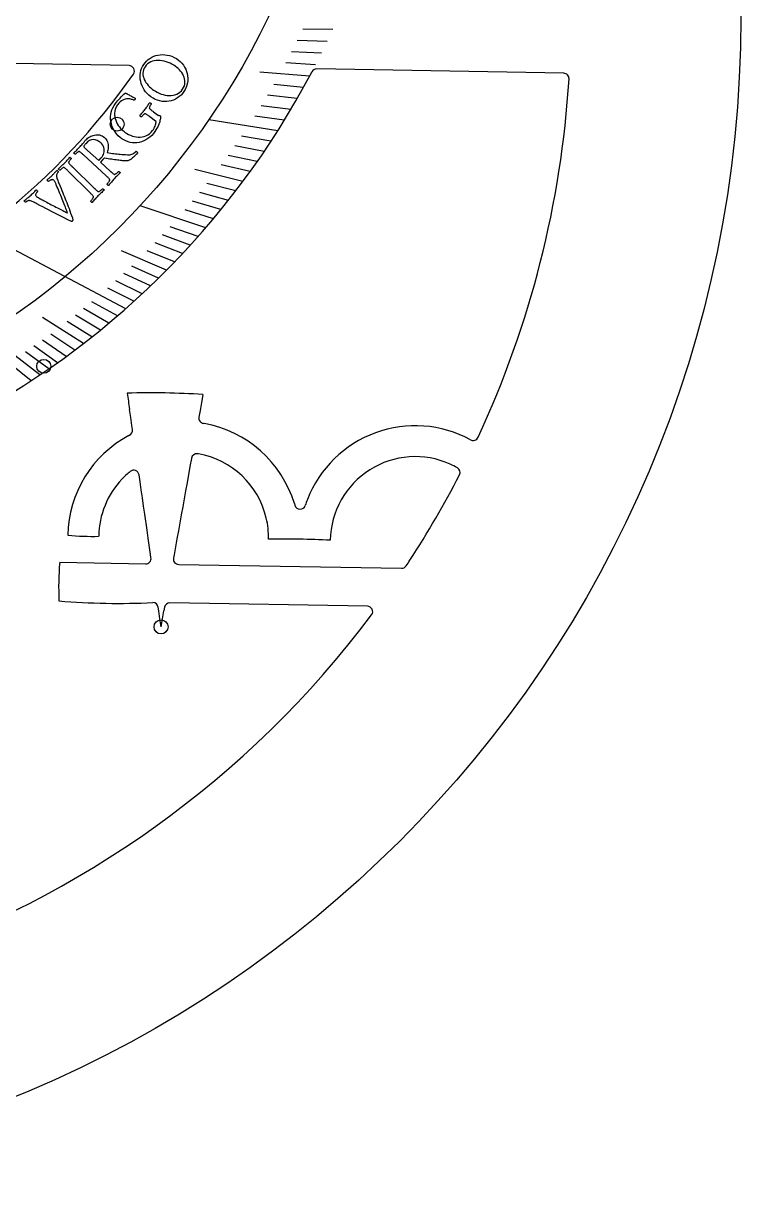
# Model space of a CAD drawing. Header units: millimetres. Extents: x -54 to 54, y -54 to 54.
# Drawn here: x 20.8 to 54, y -54 to -0.3 of the extents above; entities that cross this region are included whole.
import ezdxf

# ---------------------------------------------------------------- set-up
doc = ezdxf.new("R2010")
doc.units = ezdxf.units.MM
for name, color, linetype in [('CUT_INNER', 6, 'Continuous'), ('CUT_OUTER', 1, 'Continuous'), ('ENGRAVE', 7, 'Continuous'), ('ENGRAVE_FINE', 8, 'Continuous'), ('TEXT', 5, 'Continuous')]:
    doc.layers.add(name, color=color, linetype=linetype)

msp = doc.modelspace()

# ---------------------------------------------------------------- linework, layer by layer
at = {"layer": 'CUT_INNER'}
for points in [[(25.6676, -2.2364), (4.3577, -1.8644)], [(34.1359, -2.5223), (34.1262, -2.5408)], [(45.7989, -2.5878), (34.3618, -2.3881)], [(29.0882, -17.4762), (29.0875, -17.4819), (29.0215, -17.8473), (28.9545, -18.2186), (28.8999, -18.5215)], [(25.8224, -19.0967), (25.7951, -18.9083), (25.7411, -18.5349), (25.6871, -18.1615)], [(25.6591, -19.3704), (25.6897, -19.3546)], [(28.877, -20.2247), (28.8425, -20.2192)], [(28.557, -20.4217), (28.5525, -20.4464), (28.4855, -20.8177), (28.3515, -21.5603), (28.2845, -21.9316), (28.1504, -22.6742), (28.0834, -23.0455), (28.0164, -23.4168), (27.9494, -23.7881), (27.8824, -24.1594), (27.7484, -24.902), (27.7214, -25.0518)], [(26.6811, -25.0337), (26.6593, -24.883), (26.5512, -24.1361), (26.4972, -23.7627), (26.3892, -23.0159), (26.3352, -22.6425), (26.2812, -22.2691), (26.2272, -21.8957), (26.1732, -21.5222), (26.1262, -21.1972)], [(33.3209, -22.5242), (33.3452, -22.6077)], [(22.8304, -23.9916), (22.8302, -23.9871)], [(24.2598, -24.034), (24.2596, -24.0373), (24.259, -24.0418), (24.2545, -24.0421)], [(32.1311, -24.1795), (32.1266, -24.1791), (32.1261, -24.1746)], [(34.9858, -24.229), (34.9813, -24.2293)], [(34.9866, -24.2212), (34.9864, -24.2246), (34.9858, -24.229)], [(22.4507, -25.2505), (22.4552, -25.2501), (22.4585, -25.2501), (26.4293, -25.3194)], [(27.963, -25.3462), (38.2879, -25.5264)], [(22.4195, -27.0373), (22.4191, -27.0328)], [(27.1454, -28.2423), (27.1445, -28.2377), (27.0913, -27.8703), (27.0373, -27.4968), (27.0129, -27.3279)], [(27.3097, -27.3331), (27.2794, -27.5011)], [(36.7045, -27.2871), (27.5601, -27.1275)]]:
    msp.add_lwpolyline(points, dxfattribs=at)
for centre, radius, start, end in [((0.0002, 15.4303), 31.5486, 260.12175, 325.07882), ((0.0002, 15.4306), 38.5689, 262.20805, 332.22782), ((25.6633, -2.4863), 0.25, 325.01953, 89), ((34.3575, -2.6381), 0.25, 89, 152.40234), ((45.7945, -2.8377), 0.25, 356.30859, 89), ((0.0027, -0.0008), 46.1297, 335.05208, 356.45408), ((26.6988, -53.8264), 36.4286, 86.23913, 91.76087), ((539.0718, 56.2823), 518.754, 188.167413, 188.250722), ((29.1459, -18.5659), 0.25, 169.77011, 260.91011), ((25.5749, -19.1325), 0.25, 297.33015, 8.22989), ((28.9241, -19.9948), 1.196, 79.28796, 81.23056), ((28.193, -24.0983), 5.3641, 17.06563, 79.7625), ((38.9198, -24.2855), 5.364, 61.50287, 158.6393), ((28.1926, -24.0979), 5.3635, 118.18724, 178.81626), ((41.6011, -19.3532), 0.25, 240.77423, 335.21484), ((28.803, -20.4661), 0.25, 80.91011, 169.77011), ((28.1929, -24.0985), 3.9337, 13.1819, 79.9861), ((38.9198, -24.2858), 3.9338, 65.65547, 179.05868), ((39.0506, -24.0207), 3.6383, 59.97567, 65.81098), ((40.7487, -21.0886), 0.25, 332.75391, 60.68539), ((28.1943, -24.0991), 3.9351, 136.55683, 179.0512), ((28.1258, -24.0301), 3.8379, 128.82106, 136.60192), ((25.8787, -21.233), 0.25, 8.22989, 129.44944), ((0.0411, -0.0253), 46.0842, 326.9526, 332.64231), ((38.1041, -23.983), 4.4942, 158.44305, 162.29196), ((33.5853, -22.538), 0.25, 196.19732, 341.80899), ((28.172, -24.1018), 3.9548, 358.94413, 13.15945), ((23.92, -13.3588), 10.6885, 264.14899, 271.79307), ((32.8475, -64.8033), 40.6301, 86.98958, 91.01042), ((35.7764, -26.3778), 13.3733, 175.16446, 182.80719), ((26.4336, -25.0695), 0.25, 269, 8.22989), ((27.9674, -25.0962), 0.25, 169.77011, 269), ((16.9599, -11.1074), 25.8592, 326.40789, 327.09189), ((38.2922, -25.2764), 0.25, 269, 326.42578), ((25.1674, 5.5124), 32.6654, 265.17441, 272.8118), ((26.7655, -27.3637), 0.25, 8.22989, 89), ((27.5557, -27.3775), 0.25, 89, 169.77011), ((36.7002, -27.5371), 0.25, 323.26172, 89), ((0.0004, -0.0007), 46.1317, 254.04607, 323.11935), ((-585.0022, 82.8038), 622.1381, 349.7181217, 349.7874874)]:
    msp.add_arc(centre, radius, start, end, dxfattribs=at)
at = {"layer": 'CUT_OUTER'}
msp.add_circle((0, 0), 54, dxfattribs=at)
at = {"layer": 'ENGRAVE'}
for points in [[(32.5495, -5.26), (29.3566, -4.744)], [(29.218, -9.7463), (26.1736, -8.7307)], [(25.5092, -13.4977), (18.7665, -9.9299)], [(21.5389, -16.5638), (19.0629, -14.6597)]]:
    msp.add_lwpolyline(points, dxfattribs=at)
for centre, radius in [((0, 15.4308), 35.6208), ((25.1128, -4.9501), 0.324), ((21.714, -16.1689), 0.324), ((27.1453, -28.2437), 0.324)]:
    msp.add_circle(centre, radius, dxfattribs=at)
at = {"layer": 'ENGRAVE_FINE'}
for points in [[(34.8398, -1.115), (33.4575, -1.0708)], [(35.0974, -0.5615), (33.7144, -0.5393)], [(34.5754, -1.6607), (33.1941, -1.5943)], [(34.3043, -2.1984), (32.9245, -2.11)], [(34.0268, -2.7283), (31.725, -2.5438)], [(33.7431, -3.2503), (32.3674, -3.1178)], [(33.4532, -3.7645), (32.0804, -3.61)], [(33.1576, -4.2708), (31.7879, -4.0944)], [(32.8563, -4.7693), (31.4902, -4.571)], [(32.2374, -5.7429), (30.8797, -5.5011)], [(31.5981, -6.6857), (30.2505, -6.4006)], [(31.9202, -6.2182), (30.5674, -5.9546)], [(31.2712, -7.1456), (29.9293, -6.839)], [(30.9396, -7.5978), (28.7085, -7.0499)], [(30.6036, -8.0425), (29.2743, -7.6932)], [(29.9188, -8.9093), (28.6037, -8.5177)], [(30.2633, -8.4797), (28.9409, -8.1091)], [(29.5704, -9.3315), (28.2629, -8.9189)], [(28.5022, -10.5538), (27.2203, -10.0792)], [(28.8619, -10.1537), (27.5711, -9.6996)], [(28.139, -10.9467), (26.8664, -10.4516)], [(27.4027, -11.7109), (25.3106, -10.8168)], [(27.7725, -11.3324), (26.5095, -10.817)], [(27.0298, -12.0822), (25.7873, -11.5269)], [(26.2751, -12.8039), (25.0547, -12.2091)], [(26.6539, -12.4466), (25.4223, -11.8714)], [(25.8935, -13.1542), (24.6846, -12.5401)], [(25.1223, -13.8343), (23.9377, -13.1819)], [(23.5508, -15.1132), (21.6615, -13.9007)], [(24.3412, -14.4871), (23.1823, -13.7974)], [(24.733, -14.1641), (23.561, -13.4929)], [(23.9471, -14.8035), (22.8016, -14.0953)], [(22.7519, -15.7129), (21.6485, -14.9508)], [(23.1524, -15.4163), (22.0346, -14.672)], [(21.9451, -16.2866), (20.8715, -15.4898)], [(22.3495, -16.0029), (21.2608, -15.2234)], [(21.1309, -16.8347), (20.0885, -16.0041)]]:
    msp.add_lwpolyline(points, dxfattribs=at)
at = {"layer": 'TEXT'}
for points in [[(26.3422, -2.1849), (26.404, -2.1015), (26.4722, -2.026), (26.5472, -1.9583), (26.6288, -1.8985), (26.716, -1.8471), (26.8074, -1.8046), (26.9032, -1.7711), (27.0033, -1.7465), (27.1065, -1.7313), (27.2115, -1.7257), (27.3183, -1.7298), (27.4268, -1.7438), (27.5357, -1.7684), (27.6437, -1.8045), (27.7506, -1.8524), (27.8564, -1.912), (27.9513, -1.9774), (28.0371, -2.0498), (28.1137, -2.1294), (28.1811, -2.2161), (28.239, -2.3083), (28.2876, -2.4041), (28.3266, -2.5037), (28.3561, -2.607), (28.3755, -2.7125), (28.3842, -2.8184), (28.3823, -2.9247), (28.3698, -3.0315), (28.3463, -3.1368), (28.3116, -3.2389), (28.2657, -3.3377), (28.2086, -3.433), (28.1434, -3.5211), (28.0711, -3.6008), (27.9917, -3.6723), (27.9053, -3.7353), (27.8135, -3.789), (27.7179, -3.8324), (27.6187, -3.8655), (27.5157, -3.8884), (27.4105, -3.9007), (27.3044, -3.9022), (27.1974, -3.8931), (27.0895, -3.8733), (26.9823, -3.8424), (26.8774, -3.7999), (26.7747, -3.7458), (26.6742, -3.6803), (26.5836, -3.6089), (26.502, -3.5313), (26.4296, -3.4476), (26.3661, -3.3579), (26.3117, -3.2638), (26.2665, -3.1674), (26.2305, -3.0684), (26.2036, -2.9671), (26.1861, -2.8647), (26.1786, -2.7626), (26.1809, -2.6609), (26.1931, -2.5593), (26.2152, -2.4599), (26.2474, -2.3644), (26.2898, -2.2728), (26.3422, -2.1849)], [(26.4101, -2.285), (26.3664, -2.3593), (26.3347, -2.4339), (26.3151, -2.509), (26.3076, -2.5846), (26.3103, -2.66), (26.3216, -2.7343), (26.3416, -2.8075), (26.3702, -2.8798), (26.4061, -2.9505), (26.4481, -3.0191), (26.4962, -3.0856), (26.5504, -3.1499), (26.609, -3.2113), (26.6703, -3.2689), (26.7343, -3.3225), (26.801, -3.3723), (26.8821, -3.4252), (26.9667, -3.4726), (27.0549, -3.5144), (27.1467, -3.5508), (27.2404, -3.5805), (27.3343, -3.6025), (27.4282, -3.6169), (27.5223, -3.6236), (27.6148, -3.6217), (27.7043, -3.6103), (27.7905, -3.5894), (27.8736, -3.559), (27.9518, -3.518), (28.0233, -3.4653), (28.0881, -3.4008), (28.1461, -3.3247), (28.1924, -3.2456), (28.226, -3.1665), (28.2469, -3.0873), (28.2552, -3.0083), (28.2523, -2.9299), (28.2402, -2.8529), (28.2187, -2.7772), (28.1879, -2.7029), (28.1494, -2.6307), (28.1045, -2.5616), (28.0534, -2.4955), (27.9962, -2.4323), (27.9345, -2.3728), (27.8704, -2.3176), (27.8038, -2.2666), (27.7348, -2.2198), (27.6516, -2.1707), (27.5653, -2.1272), (27.4759, -2.0894), (27.3834, -2.0571), (27.2895, -2.0313), (27.196, -2.0128), (27.1028, -2.0016), (27.0098, -1.9977), (26.9189, -2.0016), (26.8318, -2.014), (26.7484, -2.0349), (26.6686, -2.0643), (26.5941, -2.1033), (26.5262, -2.153), (26.4649, -2.2136), (26.4101, -2.285)], [(26.6246, -4.603), (26.6205, -4.5999), (26.6164, -4.5969), (26.6124, -4.5938), (26.6083, -4.5907), (26.6042, -4.5877), (26.6002, -4.5846), (26.5961, -4.5815), (26.592, -4.5785), (26.5668, -4.5596), (26.5426, -4.5418), (26.5194, -4.5251), (26.4974, -4.5094), (26.4764, -4.4953), (26.4567, -4.4836), (26.4383, -4.474), (26.421, -4.4667), (26.4106, -4.4646), (26.3976, -4.4675), (26.382, -4.4757), (26.3638, -4.4891), (26.3445, -4.5054), (26.3256, -4.5226), (26.3072, -4.5406), (26.2891, -4.5595), (26.2727, -4.5773), (26.2593, -4.5923), (26.2487, -4.6046), (26.2411, -4.614), (26.232, -4.6127), (26.2214, -4.609), (26.2095, -4.603), (26.1962, -4.5945), (26.1838, -4.5849), (26.1745, -4.5753), (26.1684, -4.5658), (26.1655, -4.5563), (26.1974, -4.5177), (26.229, -4.48), (26.2604, -4.4431), (26.2916, -4.4071), (26.3223, -4.3713), (26.3522, -4.3349), (26.3815, -4.298), (26.41, -4.2605), (26.4384, -4.2218), (26.4651, -4.1836), (26.4902, -4.1461), (26.5137, -4.1092), (26.5371, -4.0721), (26.5619, -4.0336), (26.5881, -3.9938), (26.6158, -3.9527), (26.6257, -3.9528), (26.6366, -3.9559), (26.6484, -3.962), (26.6611, -3.9712), (26.673, -3.9815), (26.6823, -3.9912), (26.6888, -4.0003), (26.6926, -4.0087), (26.6858, -4.0186), (26.6773, -4.0319), (26.667, -4.0487), (26.655, -4.0689), (26.6427, -4.0907), (26.6316, -4.1123), (26.6216, -4.1338), (26.6128, -4.1551), (26.6064, -4.1747), (26.6036, -4.1912), (26.6044, -4.2046), (26.6088, -4.215), (26.6228, -4.2328), (26.6401, -4.2512), (26.6606, -4.2702), (26.6844, -4.2898), (26.7105, -4.3099), (26.7376, -4.3307), (26.7659, -4.352), (26.7954, -4.3739), (26.9839, -4.5132), (27.005, -4.5275), (27.0247, -4.538), (27.0429, -4.5448), (27.0597, -4.5479), (27.0751, -4.5499), (27.0892, -4.5536), (27.102, -4.5591), (27.1136, -4.5663), (27.1185, -4.5707), (27.1223, -4.5759), (27.125, -4.5819), (27.1266, -4.5887), (27.127, -4.5982), (27.1263, -4.612), (27.1243, -4.6304), (27.1212, -4.6532), (27.114, -4.6947), (27.1054, -4.7386), (27.0953, -4.7851), (27.0839, -4.8341), (27.0693, -4.8862), (27.0495, -4.9422), (27.0246, -5.0019), (26.9946, -5.0655), (26.9575, -5.1339), (26.9113, -5.2082), (26.856, -5.2884), (26.7916, -5.3745), (26.7123, -5.4674), (26.6274, -5.5493), (26.5369, -5.62), (26.4411, -5.6796), (26.3416, -5.7281), (26.2403, -5.7655), (26.1372, -5.792), (26.0323, -5.8075), (25.9272, -5.8123), (25.8233, -5.8066), (25.7208, -5.7906), (25.6194, -5.7642), (25.5208, -5.7278), (25.4261, -5.6815), (25.3354, -5.6254), (25.2485, -5.5596), (25.1631, -5.4819), (25.0869, -5.3987), (25.0199, -5.3101), (24.962, -5.216), (24.9133, -5.1181), (24.8739, -5.0179), (24.8438, -4.9152), (24.8228, -4.8102), (24.8117, -4.7042), (24.8113, -4.5986), (24.8214, -4.4934), (24.8422, -4.3885), (24.8739, -4.2854), (24.9169, -4.1856), (24.9712, -4.089), (25.0369, -3.9955), (25.0857, -3.9338), (25.1367, -3.8717), (25.1901, -3.809), (25.2457, -3.7457), (25.304, -3.6829), (25.3652, -3.6214), (25.4293, -3.5613), (25.4964, -3.5025), (25.5003, -3.5045), (25.5121, -3.5106), (25.5317, -3.5207), (25.5591, -3.5349), (25.5917, -3.5519), (25.6268, -3.5704), (25.6645, -3.5906), (25.7046, -3.6124), (25.7451, -3.6344), (25.7838, -3.6552), (25.8207, -3.675), (25.8557, -3.6937), (25.8863, -3.71), (25.9097, -3.7228), (25.9259, -3.7321), (25.935, -3.7379), (25.9404, -3.742), (25.9439, -3.7487), (25.9455, -3.758), (25.9451, -3.77), (25.9428, -3.783), (25.939, -3.7953), (25.9336, -3.8069), (25.9265, -3.8178), (25.9194, -3.8264), (25.9117, -3.8335), (25.9035, -3.8392), (25.8947, -3.8435), (25.8751, -3.8343), (25.85, -3.824), (25.8194, -3.8124), (25.7835, -3.7995), (25.743, -3.7877), (25.6989, -3.7794), (25.6512, -3.7744), (25.5999, -3.7727), (25.546, -3.7765), (25.4903, -3.7877), (25.4329, -3.8065), (25.3737, -3.8328), (25.3137, -3.8688), (25.2535, -3.9169), (25.1933, -3.977), (25.1327, -4.0493), (25.0843, -4.1201), (25.0463, -4.194), (25.0189, -4.2711), (25.0018, -4.3514), (24.9943, -4.4336), (24.9954, -4.5165), (25.0051, -4.5999), (25.0233, -4.684), (25.0492, -4.7672), (25.0818, -4.8482), (25.1211, -4.9269), (25.1671, -5.0034), (25.2186, -5.0761), (25.2746, -5.1437), (25.335, -5.2062), (25.3999, -5.2635), (25.4767, -5.3219), (25.5569, -5.3746), (25.6407, -5.4217), (25.7279, -5.4631), (25.8174, -5.4975), (25.9078, -5.5237), (25.9991, -5.5416), (26.0913, -5.5512), (26.1831, -5.5514), (26.2733, -5.5413), (26.3619, -5.5207), (26.4488, -5.4897), (26.5326, -5.4471), (26.6119, -5.3916), (26.6865, -5.3233), (26.7565, -5.2423), (26.7937, -5.1904), (26.825, -5.1387), (26.8504, -5.0872), (26.87, -5.0358), (26.8855, -4.9857), (26.8988, -4.9381), (26.9099, -4.893), (26.9189, -4.8503), (26.9205, -4.8419), (26.9204, -4.8348), (26.9187, -4.8288), (26.9153, -4.8239), (26.9108, -4.8196), (26.9056, -4.815), (26.8998, -4.8102), (26.8933, -4.8052)], [(23.6682, -5.6772), (23.7058, -5.6386), (23.7473, -5.6023), (23.7928, -5.5685), (23.8423, -5.5371), (23.8946, -5.509), (23.9487, -5.4852), (24.0044, -5.4659), (24.0619, -5.4508), (24.1205, -5.4411), (24.1794, -5.4378), (24.2386, -5.4408), (24.2982, -5.4501), (24.3573, -5.4669), (24.415, -5.492), (24.4713, -5.5257), (24.5262, -5.5678), (24.5684, -5.6092), (24.6047, -5.6563), (24.6351, -5.7089), (24.6595, -5.7672), (24.678, -5.8289), (24.6909, -5.8919), (24.6982, -5.9563), (24.6997, -6.022), (24.6957, -6.0867), (24.6864, -6.1484), (24.6717, -6.207), (24.6519, -6.2624), (24.7341, -6.2772), (24.8137, -6.2905), (24.8905, -6.3022), (24.9646, -6.3125), (25.0376, -6.3216), (25.111, -6.3298), (25.1849, -6.3371), (25.2593, -6.3434), (25.3359, -6.3492), (25.4167, -6.355), (25.5016, -6.3607), (25.5908, -6.3663), (25.6486, -6.3672), (25.7029, -6.3629), (25.7536, -6.3536), (25.8008, -6.3392), (25.8465, -6.3182), (25.893, -6.2889), (25.9402, -6.2515), (25.988, -6.2058), (25.9979, -6.2068), (26.0085, -6.2116), (26.0197, -6.2204), (26.0315, -6.2331), (26.0424, -6.2463), (26.0505, -6.2567), (26.056, -6.2644), (26.0588, -6.2693), (26.0062, -6.3312), (25.9569, -6.3865), (25.9109, -6.4354), (25.8683, -6.4777), (25.8296, -6.5136), (25.7953, -6.5434), (25.7653, -6.5668), (25.7398, -6.5841), (25.7215, -6.5935), (25.6996, -6.6043), (25.6739, -6.6165), (25.6446, -6.6299), (25.6113, -6.642), (25.574, -6.65), (25.5327, -6.6539), (25.4873, -6.6536), (25.4664, -6.652), (25.438, -6.6495), (25.4019, -6.6461), (25.3582, -6.6416), (25.3083, -6.6363), (25.2535, -6.6299), (25.1938, -6.6227), (25.1294, -6.6144), (25.0614, -6.6055), (24.9911, -6.5961), (24.9187, -6.5863), (24.844, -6.576), (24.7688, -6.5653), (24.6947, -6.5542), (24.6217, -6.5428), (24.5498, -6.531), (24.5256, -6.5313), (24.5012, -6.5394), (24.4768, -6.5552), (24.4521, -6.5788), (24.3372, -6.7058), (24.7945, -7.1218), (24.7983, -7.1253), (24.802, -7.1287), (24.8058, -7.1321), (24.8096, -7.1355), (24.8134, -7.139), (24.8171, -7.1424), (24.8209, -7.1458), (24.8247, -7.1493), (24.8481, -7.1704), (24.8705, -7.1904), (24.892, -7.2092), (24.9125, -7.2268), (24.9321, -7.2427), (24.9506, -7.2563), (24.9682, -7.2674), (24.9847, -7.2762), (24.9949, -7.2773), (25.0082, -7.2743), (25.0248, -7.2671), (25.0444, -7.2559), (25.0656, -7.2418), (25.0865, -7.2264), (25.1072, -7.2097), (25.1277, -7.1916), (25.1464, -7.1741), (25.1617, -7.1594), (25.1736, -7.1476), (25.1822, -7.1385), (25.1913, -7.1404), (25.2016, -7.1448), (25.2131, -7.1517), (25.2257, -7.1612), (25.2373, -7.1717), (25.2458, -7.1821), (25.251, -7.1921), (25.2531, -7.2019), (25.2163, -7.238), (25.1803, -7.2733), (25.1452, -7.3079), (25.1109, -7.3418), (25.0771, -7.3758), (25.0432, -7.4106), (25.0093, -7.4463), (24.9754, -7.4828), (24.9427, -7.5189), (24.9101, -7.5556), (24.8777, -7.5931), (24.8454, -7.6313), (24.813, -7.67), (24.7804, -7.7091), (24.7476, -7.7487), (24.7147, -7.7887), (24.7047, -7.7875), (24.6942, -7.7831), (24.6832, -7.7756), (24.6717, -7.7649), (24.6612, -7.7531), (24.6533, -7.7423), (24.648, -7.7324), (24.6453, -7.7235), (24.6537, -7.7142), (24.6645, -7.7013), (24.6778, -7.6847), (24.6936, -7.6646), (24.7099, -7.6426), (24.7251, -7.6203), (24.739, -7.5977), (24.7517, -7.5749), (24.7616, -7.5539), (24.7672, -7.537), (24.7686, -7.524), (24.7656, -7.5149), (24.7538, -7.4956), (24.7387, -7.4753), (24.7204, -7.4541), (24.6989, -7.432), (24.6753, -7.4091), (24.6505, -7.3855), (24.6247, -7.3612), (24.5979, -7.3362), (23.5561, -6.3764), (23.529, -6.3515), (23.5025, -6.3274), (23.4767, -6.3042), (23.4516, -6.2818), (23.4274, -6.2615), (23.4046, -6.2445), (23.3832, -6.2306), (23.3631, -6.2199), (23.3531, -6.2166), (23.3403, -6.2182), (23.3248, -6.2247), (23.3064, -6.236), (23.2867, -6.2502), (23.2672, -6.265), (23.2479, -6.2806), (23.2288, -6.2969), (23.2113, -6.3123), (23.1968, -6.3254), (23.1855, -6.336), (23.1773, -6.3443), (23.1684, -6.342), (23.1584, -6.3371), (23.1472, -6.3298), (23.1349, -6.32), (23.1235, -6.3092), (23.1152, -6.2988), (23.1101, -6.2888), (23.108, -6.2792), (23.1423, -6.2452), (23.1763, -6.2118), (23.2101, -6.1789), (23.2435, -6.1466), (23.2764, -6.1143), (23.3087, -6.0817), (23.3403, -6.0488), (23.3713, -6.0156), (23.4035, -5.9801), (23.4365, -5.943), (23.4704, -5.9042), (23.5052, -5.8637), (23.5417, -5.8211), (23.5811, -5.7758), (23.6233, -5.7278), (23.6682, -5.6772)], [(24.353, -5.8149), (24.2701, -5.752), (24.1853, -5.7061), (24.0987, -5.6772), (24.0101, -5.6651), (23.921, -5.6742), (23.8324, -5.7086), (23.7442, -5.7685), (23.6561, -5.8536), (23.6452, -5.8661), (23.632, -5.8816), (23.6166, -5.9004), (23.5988, -5.9222), (23.583, -5.9442), (23.5732, -5.9632), (23.5695, -5.9792), (23.572, -5.9923), (23.5814, -6.0086), (23.5956, -6.0275), (23.6148, -6.0489), (23.6388, -6.0728), (23.6654, -6.098), (23.6923, -6.1231), (23.7195, -6.1483), (23.747, -6.1734), (24.2618, -6.6373), (24.3786, -6.5082), (24.4179, -6.4589), (24.4505, -6.4057), (24.4765, -6.3486), (24.4959, -6.2877), (24.5079, -6.2248), (24.5118, -6.1619), (24.5077, -6.0991), (24.4956, -6.0363), (24.4746, -5.9754), (24.4438, -5.9182), (24.4032, -5.8647), (24.353, -5.8149)], [(22.6696, -6.756), (22.702, -6.7224), (22.7334, -6.6888), (22.764, -6.6551), (22.7935, -6.6213), (22.8231, -6.5872), (22.8534, -6.5525), (22.8845, -6.5172), (22.9165, -6.4813), (22.9262, -6.4828), (22.9364, -6.4874), (22.9473, -6.4951), (22.9587, -6.5059), (22.9691, -6.5177), (22.977, -6.5285), (22.9824, -6.5383), (22.9852, -6.547), (22.9773, -6.5557), (22.9671, -6.5678), (22.9544, -6.5833), (22.9395, -6.6021), (22.9238, -6.6225), (22.9092, -6.6428), (22.8955, -6.6629), (22.8829, -6.6829), (22.8729, -6.7014), (22.8672, -6.7174), (22.8658, -6.7308), (22.8687, -6.7415), (22.8787, -6.7573), (22.8913, -6.7742), (22.9065, -6.7922), (22.9241, -6.8112), (22.9436, -6.831), (22.9641, -6.8517), (22.9857, -6.873), (23.0083, -6.8951), (23.012, -6.8987), (23.0156, -6.9022), (23.0193, -6.9058), (23.0229, -6.9093), (23.0266, -6.9129), (23.0302, -6.9164), (23.0339, -6.92), (23.0376, -6.9235), (24.0541, -7.9099), (24.0578, -7.9135), (24.0614, -7.917), (24.0651, -7.9206), (24.0687, -7.9241), (24.0724, -7.9277), (24.076, -7.9312), (24.0797, -7.9348), (24.0834, -7.9383), (24.1061, -7.9602), (24.1278, -7.9809), (24.1487, -8.0004), (24.1687, -8.0187), (24.1877, -8.0352), (24.2058, -8.0493), (24.223, -8.061), (24.2392, -8.0703), (24.2494, -8.0718), (24.2628, -8.0692), (24.2795, -8.0626), (24.2996, -8.0519), (24.3211, -8.0386), (24.3426, -8.0239), (24.3638, -8.0078), (24.3849, -7.9903), (24.4041, -7.9735), (24.4199, -7.9594), (24.4322, -7.9479), (24.4411, -7.939), (24.4501, -7.9413), (24.4603, -7.946), (24.4715, -7.9533), (24.4838, -7.9632), (24.4951, -7.9741), (24.5032, -7.9847), (24.5081, -7.9949), (24.5098, -8.0048), (24.4719, -8.0396), (24.4348, -8.0738), (24.3986, -8.1072), (24.3633, -8.14), (24.3283, -8.1728), (24.2934, -8.2066), (24.2583, -8.2411), (24.2233, -8.2766), (24.1894, -8.3115), (24.1557, -8.3472), (24.122, -8.3836), (24.0885, -8.4207), (24.0549, -8.4584), (24.0211, -8.4965), (23.987, -8.5349), (23.9528, -8.5738), (23.9429, -8.5723), (23.9325, -8.5676), (23.9218, -8.5597), (23.9106, -8.5487), (23.9005, -8.5366), (23.893, -8.5255), (23.888, -8.5155), (23.8856, -8.5065), (23.8942, -8.4974), (23.9055, -8.4849), (23.9193, -8.4688), (23.9357, -8.4492), (23.9528, -8.4277), (23.9686, -8.4059), (23.9833, -8.3838), (23.9967, -8.3614), (24.0073, -8.3407), (24.0134, -8.3239), (24.0152, -8.311), (24.0126, -8.3019), (24.0013, -8.2821), (23.9869, -8.2614), (23.9693, -8.2396), (23.9485, -8.2169), (23.9256, -8.1932), (23.9017, -8.1688), (23.8767, -8.1437), (23.8506, -8.1178), (22.8427, -7.1226), (22.8164, -7.0968), (22.7907, -7.0719), (22.7657, -7.0479), (22.7412, -7.0247), (22.7177, -7.0037), (22.6955, -6.9858), (22.6745, -6.9713), (22.6548, -6.96), (22.6449, -6.9563), (22.6321, -6.9575), (22.6164, -6.9635), (22.5976, -6.9743), (22.5774, -6.9878), (22.5573, -7.0023), (22.5371, -7.0176), (22.5169, -7.0337), (22.4984, -7.0491), (22.4833, -7.062), (22.4714, -7.0725), (22.4628, -7.0806), (22.454, -7.078), (22.4442, -7.0729), (22.4332, -7.0652), (22.4212, -7.055), (22.4102, -7.0438), (22.4022, -7.0331), (22.3974, -7.0229), (22.3956, -7.0133), (22.4311, -6.9804), (22.4664, -6.9479), (22.5015, -6.9157), (22.5365, -6.884), (22.5709, -6.8523), (22.6046, -6.8204), (22.6375, -6.7883), (22.6696, -6.756)], [(21.0855, -8.2666), (21.1237, -8.2321), (21.1608, -8.1977), (21.1968, -8.1633), (21.2317, -8.1288), (21.266, -8.0946), (21.3, -8.0608), (21.3339, -8.0273), (21.3675, -7.9942), (21.3752, -7.9986), (21.3842, -8.006), (21.3947, -8.0164), (21.4066, -8.0299), (21.4173, -8.0435), (21.4242, -8.0546), (21.4274, -8.063), (21.4268, -8.0689), (21.4208, -8.0751), (21.4123, -8.0849), (21.4014, -8.0985), (21.3881, -8.1156), (21.3743, -8.135), (21.3621, -8.1552), (21.3514, -8.1763), (21.3424, -8.1983), (21.3371, -8.22), (21.3379, -8.2406), (21.3447, -8.26), (21.3576, -8.2783), (21.3833, -8.3014), (21.4242, -8.3303), (21.4802, -8.3649), (21.5515, -8.4053), (21.5892, -8.4257), (21.6327, -8.4492), (21.6821, -8.4756), (21.7374, -8.505), (21.797, -8.5367), (21.8596, -8.57), (21.9252, -8.6049), (21.9938, -8.6413), (22.064, -8.6784), (22.1344, -8.7153), (22.205, -8.7519), (22.2759, -8.7882), (22.3455, -8.8237), (22.4121, -8.8578), (22.4759, -8.8905), (22.5369, -8.9218), (22.5936, -8.951), (22.645, -8.9773), (22.6909, -9.0009), (22.7314, -9.0216), (22.7649, -9.0387), (22.7899, -9.0513), (22.8063, -9.0594), (22.8142, -9.063), (22.8102, -9.0509), (22.8025, -9.0291), (22.7911, -8.9978), (22.7759, -8.9569), (22.7576, -8.9082), (22.7368, -8.8534), (22.7134, -8.7926), (22.6874, -8.7258), (22.6593, -8.6541), (22.6297, -8.5789), (22.5986, -8.5001), (22.5659, -8.4178), (22.5323, -8.3334), (22.4982, -8.2485), (22.4637, -8.1631), (22.4287, -8.0773), (22.394, -7.9924), (22.3601, -7.9103), (22.327, -7.8308), (22.2949, -7.7539), (22.2826, -7.7251), (22.2691, -7.6962), (22.2544, -7.6674), (22.2384, -7.6385), (22.2221, -7.6112), (22.206, -7.5872), (22.1902, -7.5664), (22.1747, -7.5489), (22.1551, -7.5325), (22.1338, -7.5223), (22.111, -7.5184), (22.0865, -7.5207), (22.0617, -7.5272), (22.0378, -7.5357), (22.0148, -7.5463), (21.9926, -7.559), (21.9727, -7.5719), (21.9565, -7.5829), (21.944, -7.5923), (21.9351, -7.5999), (21.9272, -7.5999), (21.9178, -7.5958), (21.9067, -7.5877), (21.8941, -7.5756), (21.8823, -7.562), (21.8739, -7.5497), (21.8688, -7.5385), (21.8671, -7.5285), (21.8996, -7.5001), (21.9312, -7.4726), (21.9621, -7.4461), (21.9923, -7.4205), (22.0223, -7.3947), (22.0526, -7.3676), (22.0834, -7.3391), (22.1145, -7.3093), (22.1398, -7.2846), (22.1621, -7.2624), (22.1815, -7.2427), (22.1979, -7.2255), (22.2128, -7.2096), (22.2274, -7.1937), (22.2416, -7.1777), (22.2556, -7.1617), (22.2702, -7.1449), (22.2866, -7.1263), (22.3047, -7.1061), (22.3245, -7.0841), (22.3323, -7.0883), (22.3417, -7.0957), (22.3526, -7.1064), (22.3651, -7.1204), (22.3763, -7.1343), (22.3837, -7.145), (22.3872, -7.1522), (22.3868, -7.1562), (22.3784, -7.166), (22.367, -7.1818), (22.3527, -7.2035), (22.3353, -7.2311), (22.319, -7.2619), (22.3082, -7.2934), (22.3028, -7.3254), (22.3028, -7.3581), (22.3065, -7.3844), (22.3146, -7.4185), (22.3271, -7.4604), (22.3441, -7.5101), (22.3633, -7.5629), (22.3828, -7.614), (22.4026, -7.6633), (22.4225, -7.7109), (22.4687, -7.8213), (22.5128, -7.9272), (22.5547, -8.0286), (22.5945, -8.1255), (22.6327, -8.2194), (22.6699, -8.3119), (22.7061, -8.403), (22.7412, -8.4926), (22.7761, -8.5825), (22.8114, -8.6741), (22.8474, -8.7676), (22.8838, -8.8628), (22.9212, -8.9617), (22.96, -9.0662), (23.0002, -9.1763), (23.0417, -9.292), (23.0516, -9.3234), (23.0575, -9.3515), (23.0595, -9.3763), (23.0576, -9.3979), (23.0525, -9.4168), (23.0453, -9.4336), (23.0358, -9.4484), (23.0242, -9.4612), (23.0196, -9.4636), (23.0135, -9.4636), (23.0058, -9.4613), (22.9965, -9.4567), (22.987, -9.4515), (22.9785, -9.4474), (22.971, -9.4444), (22.9645, -9.4424), (22.8249, -9.3735), (22.6903, -9.3064), (22.5606, -9.2413), (22.436, -9.1782), (22.3134, -9.1157), (22.19, -9.0524), (22.0658, -8.9882), (21.9408, -8.9233), (21.8122, -8.8562), (21.6769, -8.7859), (21.5352, -8.7121), (21.3869, -8.635), (21.3416, -8.611), (21.2982, -8.5888), (21.2566, -8.5683), (21.217, -8.5496), (21.1784, -8.5326), (21.1403, -8.5176), (21.1025, -8.5045), (21.0651, -8.4933), (21.0492, -8.4901), (21.0317, -8.4899), (21.0126, -8.4928), (20.992, -8.4988), (20.971, -8.5068), (20.951, -8.5155), (20.932, -8.5251), (20.914, -8.5355), (20.8977, -8.5457), (20.884, -8.5548), (20.8728, -8.5629), (20.8642, -8.5698), (20.8612, -8.5686), (20.8548, -8.5627), (20.845, -8.5523), (20.8317, -8.5373), (20.8185, -8.5219), (20.8092, -8.5102), (20.8036, -8.5022), (20.8018, -8.498), (20.8427, -8.4648), (20.8802, -8.4347), (20.9144, -8.4077), (20.9451, -8.384), (20.9757, -8.3601), (21.0093, -8.3325), (21.0459, -8.3014), (21.0855, -8.2666)]]:
    msp.add_lwpolyline(points, close=True, dxfattribs=at)

doc.saveas('drawing.dxf')
